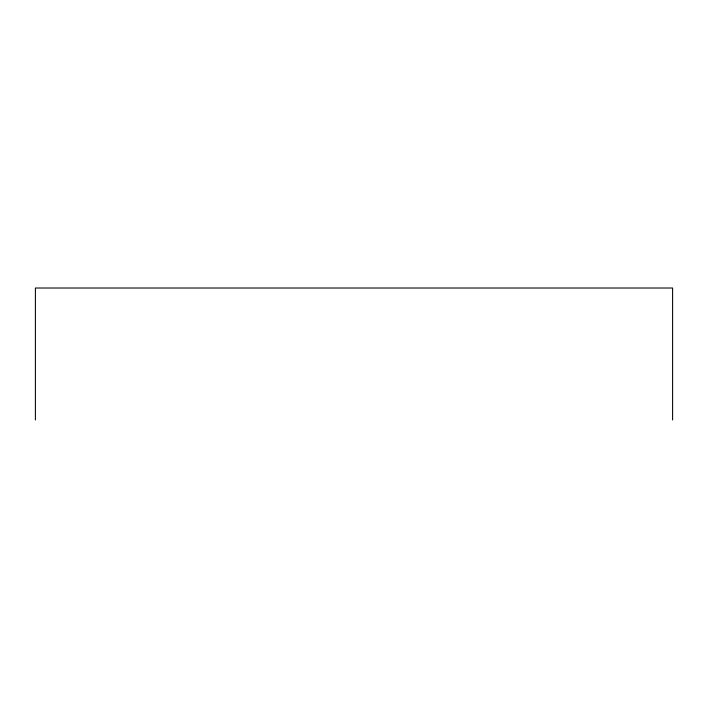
<?xml version="1.0" encoding="UTF-8"?>
<svg xmlns="http://www.w3.org/2000/svg" width="708" height="708" viewBox="0 0 708 708"><rect width="100%" height="100%" fill="white"/><g stroke="black" fill="none" stroke-linecap="round" stroke-linejoin="round"><path stroke-width="1.06" d="M672.6 419.986L672.6 288.014L35.4 288.014L35.4 419.986"/></g></svg>
